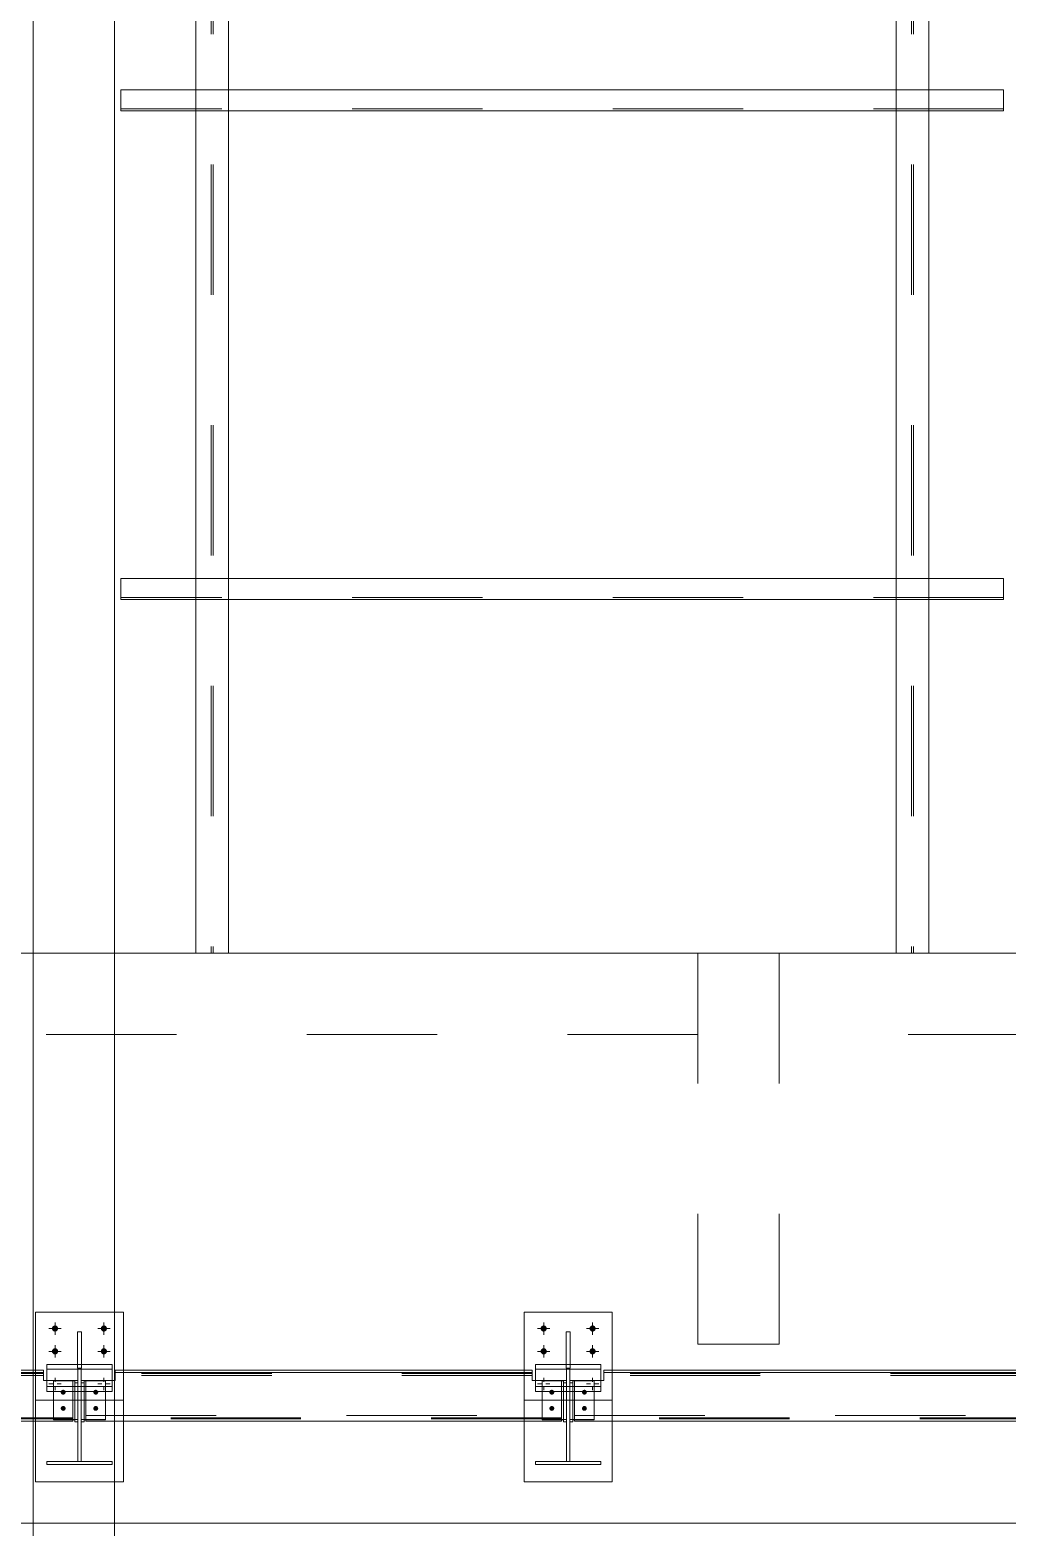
# Model space of a CAD drawing. Header units: millimetres. Extents: x 652937 to 1670132, y 1473552 to 2851037.
# Drawn here: x 663588.984 to 663591.984, y 1524459.982 to 1524464.577 of the extents above; entities that cross this region are included whole.
import ezdxf

# ---------------------------------------------------------------- set-up
doc = ezdxf.new("R2010")
doc.units = ezdxf.units.MM
doc.linetypes.add('XKITLINE00', pattern=[0])
doc.linetypes.add('XKITLINE02', pattern=[4, 2, -2])
for name, color, linetype, lineweight in [('Bolt', 7, 'Continuous', 0), ('Part', 7, 'Continuous', 0), ('S-GRID', 7, 'Continuous', 9)]:
    doc.layers.add(name, color=color, linetype=linetype, lineweight=lineweight)

# ---------------------------------------------------------------- blocks, each defined once
blk = doc.blocks.new('*A19991491')
at = {"layer": 'S-GRID', "color": 7, "linetype": 'XKITLINE00', "lineweight": 0}
for p, q in [((691.380443, 31.468115), (699.317943, 31.468115)), ((700.905443, 31.468115), (702.492943, 31.468115)), ((704.080443, 31.468115), (712.017943, 31.468115))]:
    blk.add_line(p, q, dxfattribs=at)
blk = doc.blocks.new('*A20001492')
at = {"layer": 'Part', "color": 7, "linetype": 'XKITLINE00', "lineweight": 0}
for p, q in [((694.159217, 31.468115), (716.152661, 31.468115)), ((694.159217, 31.468115), (694.159217, 25.957098)), ((694.159217, 23.357098), (694.159217, 22.718115)), ((694.159217, 22.718115), (731.152682, 22.718115))]:
    blk.add_line(p, q, dxfattribs=at)
at = {"layer": 'Part', "color": 7, "linetype": 'XKITLINE02', "lineweight": 0}
for p, q in [((694.159227, 22.718115), (694.159227, 31.468115)), ((694.159217, 25.957098), (694.159217, 23.357098))]:
    blk.add_line(p, q, dxfattribs=at)
blk = doc.blocks.new('*A20011493')
at = {"layer": 'Part', "color": 7, "linetype": 'XKITLINE02', "lineweight": 0}
for p, q in [((694.254256, 37.218115), (694.254225, 37.218115)), ((694.254225, 37.218115), (694.254225, 36.893115)), ((694.254227, 36.923115), (694.254227, 37.218115)), ((694.254254, 36.923115), (694.254254, 37.218115)), ((707.804196, 36.893115), (707.804196, 37.218115)), ((707.804196, 37.218115), (707.804198, 37.218115)), ((707.804198, 37.218115), (707.804198, 36.923115)), ((707.804225, 36.923115), (707.804225, 37.218115)), ((694.254225, 36.893115), (694.254256, 36.893115)), ((707.804225, 36.923115), (694.254227, 36.923115)), ((707.804198, 36.923115), (707.804225, 36.923115))]:
    blk.add_line(p, q, dxfattribs=at)
at = {"layer": 'Part', "color": 7, "linetype": 'XKITLINE00', "lineweight": 0}
for p, q in [((694.254254, 37.218115), (707.804227, 37.218115)), ((694.254256, 37.218115), (694.254256, 36.893115)), ((707.804225, 37.218115), (707.804227, 37.218115)), ((707.804227, 37.218115), (707.804227, 36.893115)), ((694.254225, 36.893115), (707.804227, 36.893115)), ((707.804227, 36.893115), (707.804196, 36.893115))]:
    blk.add_line(p, q, dxfattribs=at)
blk = doc.blocks.new('*A20021494')
at = {"layer": 'Part', "color": 7, "linetype": 'XKITLINE00', "lineweight": 0}
for p, q in [((700.619213, 25.157076), (700.61919, 24.818481)), ((700.619213, 25.157076), (701.089209, 25.157076)), ((701.149209, 25.157076), (701.619213, 25.157076)), ((701.619213, 25.157076), (701.61919, 24.818481)), ((700.61919, 24.743127), (700.61919, 24.818481)), ((700.61919, 24.818481), (701.61919, 24.818481)), ((701.61919, 24.818481), (701.61919, 24.743128)), ((701.61919, 24.743128), (700.61919, 24.743127))]:
    blk.add_line(p, q, dxfattribs=at)
at = {"layer": 'Part', "color": 7, "linetype": 'XKITLINE02', "lineweight": 0}
for p, q in [((700.619213, 25.081723), (700.61919, 24.743127)), ((700.619213, 25.081723), (700.619213, 25.157076)), ((701.619213, 25.081723), (700.619213, 25.081723)), ((701.089209, 25.157076), (701.149209, 25.157076)), ((701.619213, 25.081723), (701.61919, 24.743128)), ((701.619213, 25.157076), (701.619213, 25.081723))]:
    blk.add_line(p, q, dxfattribs=at)
blk = doc.blocks.new('*A20031495')
at = {"layer": 'Part', "color": 7, "linetype": 'XKITLINE00', "lineweight": 0}
for p, q in [((700.61919, 23.618126), (700.61919, 23.668126)), ((700.619213, 23.668126), (700.61919, 23.668126)), ((700.61919, 23.668126), (701.61919, 23.668126)), ((701.619213, 23.668126), (701.61919, 23.668126)), ((701.61919, 23.668126), (701.61919, 23.618126)), ((700.619213, 23.618126), (700.61919, 23.618126)), ((701.61919, 23.618126), (700.61919, 23.618126)), ((701.619213, 23.618126), (701.61919, 23.618126))]:
    blk.add_line(p, q, dxfattribs=at)
at = {"layer": 'Part', "color": 7, "linetype": 'XKITLINE02', "lineweight": 0}
for p, q in [((700.619213, 23.618126), (700.619213, 23.668126)), ((701.61919, 23.668126), (701.619213, 23.668126)), ((701.619213, 23.668126), (701.619213, 23.618126)), ((701.619213, 23.618126), (701.61919, 23.618126))]:
    blk.add_line(p, q, dxfattribs=at)
blk = doc.blocks.new('*A20041496')
at = {"layer": 'Part', "color": 7, "linetype": 'XKITLINE00', "lineweight": 0}
for p, q in [((701.669207, 25.069122), (701.669205, 25.032985)), ((708.069207, 25.069122), (701.669207, 25.069122)), ((708.069205, 25.032985), (708.069207, 25.069122)), ((701.619196, 24.911457), (701.669205, 24.911457)), ((701.619196, 24.908566), (701.669205, 24.908566)), ((701.669205, 25.032985), (701.669205, 24.908566)), ((701.669205, 25.032985), (708.069205, 25.032985)), ((708.069205, 25.032985), (708.069205, 24.908566)), ((708.069205, 24.911457), (708.119196, 24.911457)), ((708.069205, 24.908566), (708.119196, 24.908566)), ((701.219205, 24.286475), (701.219205, 24.306957)), ((701.219205, 24.286475), (708.519223, 24.286475)), ((708.519223, 24.306957), (708.519223, 24.286475))]:
    blk.add_line(p, q, dxfattribs=at)
at = {"layer": 'Part', "color": 7, "linetype": 'XKITLINE02', "lineweight": 0}
for p, q in [((701.669207, 25.019355), (701.669207, 25.069122)), ((708.069207, 25.069122), (708.069207, 25.019355)), ((701.219205, 24.306957), (701.219205, 24.911457)), ((701.219205, 24.911457), (701.619196, 24.911457)), ((701.219205, 24.908566), (701.619196, 24.908566)), ((701.669205, 24.986108), (701.669207, 25.019355)), ((708.069205, 24.986108), (701.669205, 24.986108)), ((708.069207, 25.019355), (701.669207, 25.019355)), ((708.069207, 25.019355), (708.069205, 24.986108)), ((708.119196, 24.911457), (708.519223, 24.911457)), ((708.119196, 24.908566), (708.519223, 24.908566)), ((708.519223, 24.911457), (708.519223, 24.306957)), ((701.219205, 24.339133), (701.219207, 24.37238)), ((701.219207, 24.37238), (701.219207, 24.322613)), ((701.219207, 24.37238), (708.519226, 24.37238)), ((708.519226, 24.37238), (708.519223, 24.339133)), ((708.519226, 24.322613), (708.519226, 24.37238)), ((708.519223, 24.339133), (701.219205, 24.339133)), ((701.219207, 24.322613), (701.219205, 24.286475)), ((708.519226, 24.322613), (701.219207, 24.322613)), ((708.519223, 24.286475), (708.519226, 24.322613))]:
    blk.add_line(p, q, dxfattribs=at)
blk = doc.blocks.new('*A20051497')
at = {"layer": 'Part', "color": 7, "linetype": 'XKITLINE02', "lineweight": 0}
for p, q in [((701.144209, 24.872364), (701.144211, 24.908501)), ((701.144209, 24.275156), (701.144209, 24.872364)), ((701.144209, 24.872364), (701.189209, 24.872364)), ((701.144211, 24.311294), (701.144211, 24.908501)), ((701.519211, 24.908501), (701.144211, 24.908501)), ((701.189209, 24.872364), (701.189211, 24.904165)), ((701.189209, 24.872364), (701.189209, 24.743128)), ((701.189211, 24.306957), (701.189211, 24.904165)), ((701.189211, 24.904165), (701.519211, 24.904165)), ((701.519211, 24.743128), (701.519211, 24.908501)), ((701.144209, 24.275156), (701.144211, 24.311294)), ((701.144211, 24.311294), (701.519211, 24.311294)), ((701.189211, 24.306957), (701.189209, 24.275156)), ((701.519211, 24.311294), (701.519211, 24.306957))]:
    blk.add_line(p, q, dxfattribs=at)
at = {"layer": 'Part', "color": 7, "linetype": 'XKITLINE00', "lineweight": 0}
for p, q in [((701.189209, 24.743128), (701.189209, 24.275156)), ((701.519211, 24.743128), (701.519211, 24.306957)), ((701.189209, 24.275156), (701.144209, 24.275156)), ((701.519211, 24.306957), (701.189211, 24.306957))]:
    blk.add_line(p, q, dxfattribs=at)
blk = doc.blocks.new('*A20061498')
at = {"layer": 'Bolt'}
for points in [[(700.698, 25.716), (700.7, 25.725), (700.705, 25.733), (700.711, 25.741), (700.718, 25.747), (700.726, 25.751), (700.735, 25.754), (700.744, 25.755), (700.754, 25.754), (700.762, 25.751), (700.771, 25.747), (700.778, 25.741), (700.784, 25.733), (700.788, 25.725), (700.791, 25.716), (700.792, 25.707), (700.791, 25.698), (700.788, 25.689), (700.784, 25.681), (700.778, 25.674), (700.771, 25.668), (700.762, 25.663), (700.754, 25.661), (700.744, 25.66), (700.735, 25.661), (700.726, 25.663), (700.718, 25.668), (700.711, 25.674), (700.705, 25.681), (700.7, 25.689), (700.698, 25.698), (700.697, 25.707)], [(701.448, 25.716), (701.45, 25.725), (701.455, 25.733), (701.461, 25.741), (701.468, 25.747), (701.476, 25.751), (701.485, 25.754), (701.494, 25.755), (701.504, 25.754), (701.512, 25.751), (701.521, 25.747), (701.528, 25.741), (701.534, 25.733), (701.538, 25.725), (701.541, 25.716), (701.542, 25.707), (701.541, 25.698), (701.538, 25.689), (701.534, 25.681), (701.528, 25.674), (701.521, 25.668), (701.512, 25.663), (701.504, 25.661), (701.494, 25.66), (701.485, 25.661), (701.476, 25.663), (701.468, 25.668), (701.461, 25.674), (701.455, 25.681), (701.45, 25.689), (701.448, 25.698), (701.447, 25.707)], [(700.698, 25.366), (700.7, 25.375), (700.705, 25.383), (700.711, 25.391), (700.718, 25.397), (700.726, 25.401), (700.735, 25.404), (700.744, 25.405), (700.754, 25.404), (700.762, 25.401), (700.771, 25.397), (700.778, 25.391), (700.784, 25.383), (700.788, 25.375), (700.791, 25.366), (700.792, 25.357), (700.791, 25.348), (700.788, 25.339), (700.784, 25.331), (700.778, 25.324), (700.771, 25.318), (700.762, 25.313), (700.754, 25.311), (700.744, 25.31), (700.735, 25.311), (700.726, 25.313), (700.718, 25.318), (700.711, 25.324), (700.705, 25.331), (700.7, 25.339), (700.698, 25.348), (700.697, 25.357)], [(701.448, 25.366), (701.45, 25.375), (701.455, 25.383), (701.461, 25.391), (701.468, 25.397), (701.476, 25.401), (701.485, 25.404), (701.494, 25.405), (701.504, 25.404), (701.512, 25.401), (701.521, 25.397), (701.528, 25.391), (701.534, 25.383), (701.538, 25.375), (701.541, 25.366), (701.542, 25.357), (701.541, 25.348), (701.538, 25.339), (701.534, 25.331), (701.528, 25.324), (701.521, 25.318), (701.512, 25.313), (701.504, 25.311), (701.494, 25.31), (701.485, 25.311), (701.476, 25.313), (701.468, 25.318), (701.461, 25.324), (701.455, 25.331), (701.45, 25.339), (701.448, 25.348), (701.447, 25.357)]]:
    blk.add_hatch(color=7, dxfattribs=at).paths.add_polyline_path(points, flags=17)
at = {"layer": 'Bolt', "color": 7, "linetype": 'XKITLINE00', "lineweight": 0}
for p, q in [((700.744, 25.612), (700.744, 25.802)), ((701.494, 25.612), (701.494, 25.802)), ((700.649, 25.707), (700.839, 25.707)), ((701.399, 25.707), (701.589, 25.707)), ((700.649, 25.357), (700.839, 25.357)), ((700.744, 25.262), (700.744, 25.452)), ((701.399, 25.357), (701.589, 25.357)), ((701.494, 25.262), (701.494, 25.452)), ((700.649, 24.857), (700.713, 24.857)), ((700.744, 24.952), (700.744, 24.889)), ((700.744, 24.762), (700.744, 24.825)), ((700.839, 24.857), (700.776, 24.857)), ((701.399, 24.857), (701.463, 24.857)), ((701.494, 24.952), (701.494, 24.889)), ((701.494, 24.762), (701.494, 24.825)), ((701.589, 24.857), (701.526, 24.857))]:
    blk.add_line(p, q, dxfattribs=at)
blk = doc.blocks.new('*A20071499')
at = {"layer": 'Part', "color": 7, "linetype": 'XKITLINE02', "lineweight": 0}
for p, q in [((700.44424, 25.957098), (701.79424, 25.957098)), ((700.44424, 24.607098), (700.44424, 25.957098)), ((700.44424, 24.607098), (700.44424, 25.957098)), ((701.79424, 25.957098), (701.79424, 24.607098)), ((701.79424, 24.607098), (701.79424, 25.957098)), ((701.79424, 24.607098), (700.44424, 24.607098))]:
    blk.add_line(p, q, dxfattribs=at)
blk = doc.blocks.new('*A20081500')
at = {"layer": 'Part', "color": 7, "linetype": 'XKITLINE00', "lineweight": 0}
for p, q in [((700.444233, 25.957098), (700.444234, 25.957098)), ((701.794233, 25.957098), (700.444233, 25.957098)), ((700.444233, 25.957098), (700.444233, 25.069122)), ((701.794234, 25.957098), (701.794233, 25.957098)), ((701.794233, 25.957098), (701.794233, 25.069122)), ((700.444233, 24.286475), (700.444233, 23.357098)), ((701.794233, 24.286475), (701.794233, 23.357098)), ((700.444234, 23.357098), (700.444233, 23.357098)), ((700.444233, 23.357098), (701.794233, 23.357098)), ((701.794234, 23.357098), (701.794233, 23.357098))]:
    blk.add_line(p, q, dxfattribs=at)
at = {"layer": 'Part', "color": 7, "linetype": 'XKITLINE02', "lineweight": 0}
for p, q in [((700.444234, 25.957098), (700.444234, 23.357098)), ((701.794234, 25.957098), (701.794234, 23.357098)), ((700.444233, 25.069122), (700.444233, 24.286475)), ((701.794233, 25.069122), (701.794233, 24.286475))]:
    blk.add_line(p, q, dxfattribs=at)
blk = doc.blocks.new('*A20091501')
at = {"layer": 'Part', "color": 7, "linetype": 'XKITLINE02', "lineweight": 0}
for p, q in [((688.109236, 31.468115), (688.109227, 31.468115)), ((688.109227, 31.468115), (703.109236, 31.468115)), ((688.109227, 30.218115), (688.109227, 31.468115)), ((703.109227, 31.468115), (703.109227, 30.218115)), ((703.109227, 30.218115), (688.109227, 30.218115)), ((703.109227, 30.218115), (703.109236, 30.218115))]:
    blk.add_line(p, q, dxfattribs=at)
blk = doc.blocks.new('*A20321524')
at = {"layer": 'Part', "color": 7, "linetype": 'XKITLINE02', "lineweight": 0}
for p, q in [((706.1542, 63.568115), (706.1542, 31.468115)), ((706.389197, 63.568115), (706.389197, 31.468115)), ((706.3892, 63.568115), (706.3892, 31.468115)), ((706.419197, 63.568115), (706.419197, 31.468115)), ((706.4192, 63.568115), (706.4192, 31.468115)), ((706.6542, 31.468115), (706.6542, 63.568115)), ((706.154197, 44.718115), (706.154197, 44.393115)), ((706.654197, 44.718115), (706.654197, 44.393115)), ((706.154197, 37.218115), (706.154197, 36.893115)), ((706.654197, 37.218115), (706.654197, 36.893115)), ((706.154197, 31.468115), (706.6542, 31.468115))]:
    blk.add_line(p, q, dxfattribs=at)
at = {"layer": 'Part', "color": 7, "linetype": 'XKITLINE00', "lineweight": 0}
for p, q in [((706.154197, 51.893115), (706.154197, 44.718115)), ((706.654197, 51.893115), (706.654197, 44.718115)), ((706.154197, 44.393115), (706.154197, 37.218115)), ((706.654197, 44.393115), (706.654197, 37.218115)), ((706.154197, 36.893115), (706.154197, 31.468115)), ((706.654197, 36.893115), (706.654197, 31.468115))]:
    blk.add_line(p, q, dxfattribs=at)
blk = doc.blocks.new('*A20331525')
at = {"layer": 'Part', "color": 7, "linetype": 'XKITLINE02', "lineweight": 0}
for p, q in [((695.404212, 63.568115), (695.404213, 31.468115)), ((695.63921, 63.568115), (695.63921, 31.468115)), ((695.639212, 63.568115), (695.639212, 31.468115)), ((695.66921, 63.568115), (695.66921, 31.468115)), ((695.669212, 63.568115), (695.669212, 31.468115)), ((695.904213, 31.468115), (695.904212, 63.568115)), ((695.404209, 44.718115), (695.404209, 44.393115)), ((695.904209, 44.718115), (695.904209, 44.393115)), ((695.404209, 37.218115), (695.404209, 36.893115)), ((695.904209, 37.218115), (695.904209, 36.893115)), ((695.404209, 31.468115), (695.904213, 31.468115))]:
    blk.add_line(p, q, dxfattribs=at)
at = {"layer": 'Part', "color": 7, "linetype": 'XKITLINE00', "lineweight": 0}
for p, q in [((695.404209, 51.893115), (695.404209, 44.718115)), ((695.904209, 51.893115), (695.904209, 44.718115)), ((695.404209, 44.393115), (695.404209, 37.218115)), ((695.904209, 44.393115), (695.904209, 37.218115)), ((695.404209, 36.893115), (695.404209, 31.468115)), ((695.904209, 36.893115), (695.904209, 31.468115))]:
    blk.add_line(p, q, dxfattribs=at)
blk = doc.blocks.new('*A20381530')
at = {"layer": 'Part', "color": 7, "linetype": 'XKITLINE00', "lineweight": 0}
for p, q in [((692.909217, 31.468115), (692.909217, 47.968115)), ((692.909217, 47.968115), (694.159217, 47.968115)), ((694.15923, 47.968115), (694.159217, 47.968115)), ((694.159217, 47.968115), (694.159217, 31.468115)), ((694.159217, 31.468115), (692.909217, 31.468115)), ((694.15923, 31.468115), (694.159217, 31.468115))]:
    blk.add_line(p, q, dxfattribs=at)
at = {"layer": 'Part', "color": 7, "linetype": 'XKITLINE02', "lineweight": 0}
for p, q in [((692.90923, 31.468115), (692.90923, 47.968115)), ((694.15923, 31.468115), (694.15923, 47.968115))]:
    blk.add_line(p, q, dxfattribs=at)
blk = doc.blocks.new('*A20421534')
at = {"layer": 'Part', "color": 7, "linetype": 'XKITLINE02', "lineweight": 0}
for p, q in [((694.254256, 44.718115), (694.254225, 44.718115)), ((694.254225, 44.718115), (694.254225, 44.393115)), ((694.254227, 44.423115), (694.254227, 44.718115)), ((694.254254, 44.423115), (694.254254, 44.718115)), ((707.804196, 44.393115), (707.804196, 44.718115)), ((707.804196, 44.718115), (707.804198, 44.718115)), ((707.804198, 44.718115), (707.804198, 44.423115)), ((707.804225, 44.423115), (707.804225, 44.718115)), ((694.254225, 44.393115), (694.254256, 44.393115)), ((707.804225, 44.423115), (694.254227, 44.423115)), ((707.804198, 44.423115), (707.804225, 44.423115))]:
    blk.add_line(p, q, dxfattribs=at)
at = {"layer": 'Part', "color": 7, "linetype": 'XKITLINE00', "lineweight": 0}
for p, q in [((694.254254, 44.718115), (707.804227, 44.718115)), ((694.254256, 44.718115), (694.254256, 44.393115)), ((707.804225, 44.718115), (707.804227, 44.718115)), ((707.804227, 44.718115), (707.804227, 44.393115)), ((694.254225, 44.393115), (707.804227, 44.393115)), ((707.804227, 44.393115), (707.804196, 44.393115))]:
    blk.add_line(p, q, dxfattribs=at)
blk = doc.blocks.new('*A21571648')
at = {"layer": 'Part', "color": 7, "linetype": 'XKITLINE00', "lineweight": 0}
for p, q in [((664.159217, 31.468115), (694.159217, 31.468115)), ((694.159227, 31.468115), (694.159217, 31.468115)), ((694.159217, 31.468115), (694.159217, 25.957098)), ((694.159217, 23.357098), (694.159217, 22.718115)), ((694.159217, 22.718115), (664.159217, 22.718115)), ((694.159217, 22.718115), (694.159227, 22.718115))]:
    blk.add_line(p, q, dxfattribs=at)
at = {"layer": 'Part', "color": 7, "linetype": 'XKITLINE02', "lineweight": 0}
for p, q in [((694.159217, 31.468115), (694.159227, 31.468115)), ((694.159227, 22.718115), (694.159227, 31.468115)), ((694.159217, 25.957098), (694.159217, 23.357098)), ((694.159217, 22.718115), (694.159227, 22.718115))]:
    blk.add_line(p, q, dxfattribs=at)
blk = doc.blocks.new('*A21581649')
at = {"layer": 'Part', "color": 7, "linetype": 'XKITLINE00', "lineweight": 0}
for p, q in [((692.909217, 31.468115), (694.15923, 31.468115)), ((692.909217, 31.468115), (692.909217, 25.069122)), ((694.159217, 31.468115), (694.159217, 25.957098)), ((692.909217, 24.286475), (692.909217, 8.791279)), ((694.159217, 23.357098), (694.159217, 8.791279))]:
    blk.add_line(p, q, dxfattribs=at)
at = {"layer": 'Part', "color": 7, "linetype": 'XKITLINE02', "lineweight": 0}
for p, q in [((692.90923, 31.468115), (692.90923, 8.791279)), ((694.15923, 31.468115), (694.15923, 8.791279)), ((694.159217, 25.957098), (694.159217, 23.357098)), ((692.909217, 25.069122), (692.909217, 24.286475))]:
    blk.add_line(p, q, dxfattribs=at)
blk = doc.blocks.new('*A21601651')
at = {"layer": 'Part', "color": 7, "linetype": 'XKITLINE00', "lineweight": 0}
for p, q in [((701.089209, 25.096892), (701.08921, 25.657073)), ((701.14921, 25.657073), (701.08921, 25.657073)), ((701.14921, 25.657073), (701.149209, 25.096892)), ((701.149213, 25.657073), (701.14921, 25.657073)), ((701.149209, 25.096892), (701.089209, 25.096892))]:
    blk.add_line(p, q, dxfattribs=at)
at = {"layer": 'Part', "color": 7, "linetype": 'XKITLINE02', "lineweight": 0}
for p, q in [((701.089213, 25.657073), (701.089213, 25.157073)), ((701.14921, 25.657073), (701.149213, 25.657073)), ((701.149213, 25.157073), (701.149213, 25.657073)), ((701.089213, 25.157073), (701.089209, 25.096892)), ((701.149213, 25.157073), (701.089213, 25.157073)), ((701.149209, 25.096892), (701.149213, 25.157073))]:
    blk.add_line(p, q, dxfattribs=at)
blk = doc.blocks.new('*A21611652')
at = {"layer": 'Part', "color": 7, "linetype": 'XKITLINE00', "lineweight": 0}
for p, q in [((693.119213, 25.157076), (693.11919, 24.818476)), ((693.119213, 25.157076), (693.589209, 25.157076)), ((693.649209, 25.157076), (694.119213, 25.157076)), ((694.119213, 25.157076), (694.11919, 24.818477)), ((693.11919, 24.818476), (694.11919, 24.818477)), ((693.11919, 24.743123), (693.11919, 24.818476)), ((694.11919, 24.818477), (694.11919, 24.743123)), ((694.11919, 24.743123), (693.11919, 24.743123))]:
    blk.add_line(p, q, dxfattribs=at)
at = {"layer": 'Part', "color": 7, "linetype": 'XKITLINE02', "lineweight": 0}
for p, q in [((693.119213, 25.081723), (693.11919, 24.743123)), ((693.119213, 25.081723), (693.119213, 25.157076)), ((694.119213, 25.081723), (693.119213, 25.081723)), ((693.589209, 25.157076), (693.649209, 25.157076)), ((694.119213, 25.081723), (694.11919, 24.743123)), ((694.119213, 25.157076), (694.119213, 25.081723))]:
    blk.add_line(p, q, dxfattribs=at)
blk = doc.blocks.new('*A21621653')
at = {"layer": 'Part', "color": 7, "linetype": 'XKITLINE02', "lineweight": 0}
for p, q in [((693.594213, 25.08172), (693.59419, 24.743238)), ((693.594213, 25.08172), (693.594213, 23.668126)), ((693.644213, 25.08172), (693.594213, 25.08172)), ((693.644213, 25.08172), (693.64419, 24.743238)), ((693.644213, 23.668126), (693.644213, 25.08172)), ((693.64419, 23.668126), (693.644213, 23.668126))]:
    blk.add_line(p, q, dxfattribs=at)
at = {"layer": 'Part', "color": 7, "linetype": 'XKITLINE00', "lineweight": 0}
for p, q in [((693.59419, 23.668126), (693.59419, 24.743238)), ((693.59419, 24.743238), (693.64419, 24.743238)), ((693.64419, 24.743238), (693.64419, 23.668126)), ((693.64419, 23.668126), (693.59419, 23.668126)), ((693.644213, 23.668126), (693.64419, 23.668126))]:
    blk.add_line(p, q, dxfattribs=at)
blk = doc.blocks.new('*A21631654')
at = {"layer": 'Part', "color": 7, "linetype": 'XKITLINE00', "lineweight": 0}
for p, q in [((693.11919, 23.618126), (693.11919, 23.668126)), ((693.119213, 23.668126), (693.11919, 23.668126)), ((693.11919, 23.668126), (694.11919, 23.668126)), ((694.119213, 23.668126), (694.11919, 23.668126)), ((694.11919, 23.668126), (694.11919, 23.618126)), ((693.119213, 23.618126), (693.11919, 23.618126)), ((694.11919, 23.618126), (693.11919, 23.618126)), ((694.119213, 23.618126), (694.11919, 23.618126))]:
    blk.add_line(p, q, dxfattribs=at)
at = {"layer": 'Part', "color": 7, "linetype": 'XKITLINE02', "lineweight": 0}
for p, q in [((693.119213, 23.618126), (693.119213, 23.668126)), ((694.11919, 23.668126), (694.119213, 23.668126)), ((694.119213, 23.668126), (694.119213, 23.618126)), ((694.119213, 23.618126), (694.11919, 23.618126))]:
    blk.add_line(p, q, dxfattribs=at)
blk = doc.blocks.new('*A21641655')
at = {"layer": 'Part', "color": 7, "linetype": 'XKITLINE00', "lineweight": 0}
for p, q in [((694.169207, 25.069122), (694.169205, 25.032985)), ((700.569207, 25.069122), (694.169207, 25.069122)), ((700.569205, 25.032985), (700.569207, 25.069122)), ((694.119196, 24.911457), (694.169205, 24.911457)), ((694.119196, 24.908566), (694.169205, 24.908566)), ((694.169205, 25.032985), (694.169205, 24.908566)), ((694.169205, 25.032985), (700.569205, 25.032985)), ((700.569205, 25.032985), (700.569205, 24.908566)), ((700.569205, 24.911457), (700.619196, 24.911457)), ((700.569205, 24.908566), (700.619196, 24.908566)), ((693.719205, 24.286475), (693.719205, 24.306957)), ((693.719205, 24.286475), (701.019223, 24.286475)), ((701.019223, 24.306957), (701.019223, 24.286475))]:
    blk.add_line(p, q, dxfattribs=at)
at = {"layer": 'Part', "color": 7, "linetype": 'XKITLINE02', "lineweight": 0}
for p, q in [((694.169207, 25.019355), (694.169207, 25.069122)), ((700.569207, 25.069122), (700.569207, 25.019355)), ((693.719205, 24.306957), (693.719205, 24.911457)), ((693.719205, 24.911457), (694.119196, 24.911457)), ((693.719205, 24.908566), (694.119196, 24.908566)), ((694.169205, 24.986108), (694.169207, 25.019355)), ((700.569205, 24.986108), (694.169205, 24.986108)), ((700.569207, 25.019355), (694.169207, 25.019355)), ((700.569207, 25.019355), (700.569205, 24.986108)), ((700.619196, 24.911457), (701.019223, 24.911457)), ((700.619196, 24.908566), (701.019223, 24.908566)), ((701.019223, 24.911457), (701.019223, 24.306957)), ((693.719205, 24.339133), (693.719207, 24.37238)), ((693.719207, 24.37238), (693.719207, 24.322613)), ((693.719207, 24.37238), (701.019226, 24.37238)), ((701.019226, 24.37238), (701.019223, 24.339133)), ((701.019226, 24.322613), (701.019226, 24.37238)), ((701.019223, 24.339133), (693.719205, 24.339133)), ((693.719207, 24.322613), (693.719205, 24.286475)), ((701.019226, 24.322613), (693.719207, 24.322613)), ((701.019223, 24.286475), (701.019226, 24.322613))]:
    blk.add_line(p, q, dxfattribs=at)
blk = doc.blocks.new('*A21651656')
at = {"layer": 'Part', "color": 7, "linetype": 'XKITLINE00', "lineweight": 0}
for p, q in [((686.669207, 25.069122), (686.669205, 25.032985)), ((693.069207, 25.069122), (686.669207, 25.069122)), ((693.069205, 25.032985), (693.069207, 25.069122)), ((686.619196, 24.911457), (686.669205, 24.911457)), ((686.619196, 24.908566), (686.669205, 24.908566)), ((686.669205, 25.032985), (686.669205, 24.908566)), ((686.669205, 25.032985), (693.069205, 25.032985)), ((693.069205, 25.032985), (693.069205, 24.908566)), ((693.069205, 24.911457), (693.119196, 24.911457)), ((693.069205, 24.908566), (693.119196, 24.908566)), ((686.219205, 24.286475), (686.219205, 24.306957)), ((686.219205, 24.286475), (693.519223, 24.286475)), ((693.519223, 24.306957), (693.519223, 24.286475))]:
    blk.add_line(p, q, dxfattribs=at)
at = {"layer": 'Part', "color": 7, "linetype": 'XKITLINE02', "lineweight": 0}
for p, q in [((686.669207, 25.019355), (686.669207, 25.069122)), ((693.069207, 25.069122), (693.069207, 25.019355)), ((686.219205, 24.306957), (686.219205, 24.911457)), ((686.219205, 24.911457), (686.619196, 24.911457)), ((686.219205, 24.908566), (686.619196, 24.908566)), ((686.669205, 24.986108), (686.669207, 25.019355)), ((693.069205, 24.986108), (686.669205, 24.986108)), ((693.069207, 25.019355), (686.669207, 25.019355)), ((693.069207, 25.019355), (693.069205, 24.986108)), ((693.119196, 24.911457), (693.519223, 24.911457)), ((693.119196, 24.908566), (693.519223, 24.908566)), ((693.519223, 24.911457), (693.519223, 24.306957)), ((686.219205, 24.339133), (686.219207, 24.37238)), ((686.219207, 24.37238), (686.219207, 24.322613)), ((686.219207, 24.37238), (693.519226, 24.37238)), ((693.519226, 24.37238), (693.519223, 24.339133)), ((693.519226, 24.322613), (693.519226, 24.37238)), ((693.519223, 24.339133), (686.219205, 24.339133)), ((686.219207, 24.322613), (686.219205, 24.286475)), ((693.519226, 24.322613), (686.219207, 24.322613)), ((693.519223, 24.286475), (693.519226, 24.322613))]:
    blk.add_line(p, q, dxfattribs=at)
blk = doc.blocks.new('*A21661657')
at = {"layer": 'Bolt'}
for points in [[(693.877, 24.767), (693.884, 24.764), (693.89, 24.761), (693.896, 24.756), (693.9, 24.751), (693.904, 24.744), (693.906, 24.737), (693.907, 24.73), (693.906, 24.723), (693.904, 24.716), (693.9, 24.709), (693.896, 24.704), (693.89, 24.699), (693.884, 24.696), (693.877, 24.693), (693.869, 24.693), (693.862, 24.693), (693.855, 24.696), (693.848, 24.699), (693.843, 24.704), (693.838, 24.709), (693.835, 24.716), (693.832, 24.723), (693.832, 24.73), (693.832, 24.737), (693.835, 24.744), (693.838, 24.751), (693.843, 24.756), (693.848, 24.761), (693.855, 24.764), (693.862, 24.767), (693.869, 24.767)], [(693.877, 24.518), (693.884, 24.516), (693.89, 24.512), (693.896, 24.508), (693.9, 24.502), (693.904, 24.495), (693.906, 24.488), (693.907, 24.481), (693.906, 24.474), (693.904, 24.467), (693.9, 24.46), (693.896, 24.455), (693.89, 24.45), (693.884, 24.447), (693.877, 24.445), (693.869, 24.444), (693.862, 24.445), (693.855, 24.447), (693.848, 24.45), (693.843, 24.455), (693.838, 24.46), (693.835, 24.467), (693.832, 24.474), (693.832, 24.481), (693.832, 24.488), (693.835, 24.495), (693.838, 24.502), (693.843, 24.508), (693.848, 24.512), (693.855, 24.516), (693.862, 24.518), (693.869, 24.518)]]:
    blk.add_hatch(color=7, dxfattribs=at).paths.add_polyline_path(points, flags=17)
at = {"layer": 'Bolt', "color": 7, "linetype": 'XKITLINE00', "lineweight": 0}
for p, q in [((693.869, 24.726), (693.869, 24.749)), ((693.869, 24.477), (693.869, 24.5))]:
    blk.add_line(p, q, dxfattribs=at)
blk = doc.blocks.new('*A21671658')
at = {"layer": 'Bolt'}
for points in [[(693.377, 24.767), (693.384, 24.764), (693.39, 24.761), (693.396, 24.756), (693.4, 24.751), (693.404, 24.744), (693.406, 24.737), (693.407, 24.73), (693.406, 24.723), (693.404, 24.716), (693.4, 24.709), (693.396, 24.704), (693.39, 24.699), (693.384, 24.696), (693.377, 24.693), (693.369, 24.693), (693.362, 24.693), (693.355, 24.696), (693.348, 24.699), (693.343, 24.704), (693.338, 24.709), (693.335, 24.716), (693.332, 24.723), (693.332, 24.73), (693.332, 24.737), (693.335, 24.744), (693.338, 24.751), (693.343, 24.756), (693.348, 24.761), (693.355, 24.764), (693.362, 24.767), (693.369, 24.767)], [(693.377, 24.518), (693.384, 24.516), (693.39, 24.512), (693.396, 24.508), (693.4, 24.502), (693.404, 24.495), (693.406, 24.488), (693.407, 24.481), (693.406, 24.474), (693.404, 24.467), (693.4, 24.46), (693.396, 24.455), (693.39, 24.45), (693.384, 24.447), (693.377, 24.445), (693.369, 24.444), (693.362, 24.445), (693.355, 24.447), (693.348, 24.45), (693.343, 24.455), (693.338, 24.46), (693.335, 24.467), (693.332, 24.474), (693.332, 24.481), (693.332, 24.488), (693.335, 24.495), (693.338, 24.502), (693.343, 24.508), (693.348, 24.512), (693.355, 24.516), (693.362, 24.518), (693.369, 24.518)]]:
    blk.add_hatch(color=7, dxfattribs=at).paths.add_polyline_path(points, flags=17)
at = {"layer": 'Bolt', "color": 7, "linetype": 'XKITLINE00', "lineweight": 0}
for p, q in [((693.369, 24.726), (693.369, 24.749)), ((693.369, 24.477), (693.369, 24.5))]:
    blk.add_line(p, q, dxfattribs=at)
blk = doc.blocks.new('*A21681659')
at = {"layer": 'Bolt'}
for points in [[(693.198, 25.716), (693.2, 25.725), (693.205, 25.733), (693.211, 25.741), (693.218, 25.747), (693.226, 25.751), (693.235, 25.754), (693.244, 25.755), (693.254, 25.754), (693.262, 25.751), (693.271, 25.747), (693.278, 25.741), (693.284, 25.733), (693.288, 25.725), (693.291, 25.716), (693.292, 25.707), (693.291, 25.698), (693.288, 25.689), (693.284, 25.681), (693.278, 25.674), (693.271, 25.668), (693.262, 25.663), (693.254, 25.661), (693.244, 25.66), (693.235, 25.661), (693.226, 25.663), (693.218, 25.668), (693.211, 25.674), (693.205, 25.681), (693.2, 25.689), (693.198, 25.698), (693.197, 25.707)], [(693.948, 25.716), (693.95, 25.725), (693.955, 25.733), (693.961, 25.741), (693.968, 25.747), (693.976, 25.751), (693.985, 25.754), (693.994, 25.755), (694.004, 25.754), (694.012, 25.751), (694.021, 25.747), (694.028, 25.741), (694.034, 25.733), (694.038, 25.725), (694.041, 25.716), (694.042, 25.707), (694.041, 25.698), (694.038, 25.689), (694.034, 25.681), (694.028, 25.674), (694.021, 25.668), (694.012, 25.663), (694.004, 25.661), (693.994, 25.66), (693.985, 25.661), (693.976, 25.663), (693.968, 25.668), (693.961, 25.674), (693.955, 25.681), (693.95, 25.689), (693.948, 25.698), (693.947, 25.707)], [(693.198, 25.366), (693.2, 25.375), (693.205, 25.383), (693.211, 25.391), (693.218, 25.397), (693.226, 25.401), (693.235, 25.404), (693.244, 25.405), (693.254, 25.404), (693.262, 25.401), (693.271, 25.397), (693.278, 25.391), (693.284, 25.383), (693.288, 25.375), (693.291, 25.366), (693.292, 25.357), (693.291, 25.348), (693.288, 25.339), (693.284, 25.331), (693.278, 25.324), (693.271, 25.318), (693.262, 25.313), (693.254, 25.311), (693.244, 25.31), (693.235, 25.311), (693.226, 25.313), (693.218, 25.318), (693.211, 25.324), (693.205, 25.331), (693.2, 25.339), (693.198, 25.348), (693.197, 25.357)], [(693.948, 25.366), (693.95, 25.375), (693.955, 25.383), (693.961, 25.391), (693.968, 25.397), (693.976, 25.401), (693.985, 25.404), (693.994, 25.405), (694.004, 25.404), (694.012, 25.401), (694.021, 25.397), (694.028, 25.391), (694.034, 25.383), (694.038, 25.375), (694.041, 25.366), (694.042, 25.357), (694.041, 25.348), (694.038, 25.339), (694.034, 25.331), (694.028, 25.324), (694.021, 25.318), (694.012, 25.313), (694.004, 25.311), (693.994, 25.31), (693.985, 25.311), (693.976, 25.313), (693.968, 25.318), (693.961, 25.324), (693.955, 25.331), (693.95, 25.339), (693.948, 25.348), (693.947, 25.357)]]:
    blk.add_hatch(color=7, dxfattribs=at).paths.add_polyline_path(points, flags=17)
at = {"layer": 'Bolt', "color": 7, "linetype": 'XKITLINE00', "lineweight": 0}
for p, q in [((693.244, 25.612), (693.244, 25.802)), ((693.994, 25.612), (693.994, 25.802)), ((693.149, 25.707), (693.339, 25.707)), ((693.899, 25.707), (694.089, 25.707)), ((693.149, 25.357), (693.339, 25.357)), ((693.244, 25.262), (693.244, 25.452)), ((693.899, 25.357), (694.089, 25.357)), ((693.994, 25.262), (693.994, 25.452)), ((693.149, 24.857), (693.213, 24.857)), ((693.244, 24.952), (693.244, 24.889)), ((693.244, 24.762), (693.244, 24.825)), ((693.339, 24.857), (693.276, 24.857)), ((693.899, 24.857), (693.963, 24.857)), ((693.994, 24.952), (693.994, 24.889)), ((693.994, 24.762), (693.994, 24.825)), ((694.089, 24.857), (694.026, 24.857))]:
    blk.add_line(p, q, dxfattribs=at)
blk = doc.blocks.new('*A21691660')
at = {"layer": 'Part', "color": 7, "linetype": 'XKITLINE02', "lineweight": 0}
for p, q in [((693.644209, 24.872364), (693.644211, 24.908501)), ((693.644209, 24.275156), (693.644209, 24.872364)), ((693.644209, 24.872364), (693.689209, 24.872364)), ((693.644211, 24.311294), (693.644211, 24.908501)), ((694.019211, 24.908501), (693.644211, 24.908501)), ((693.689209, 24.872364), (693.689211, 24.904165)), ((693.689209, 24.872364), (693.689209, 24.743123)), ((693.689211, 24.306957), (693.689211, 24.904165)), ((693.689211, 24.904165), (694.019211, 24.904165)), ((694.019211, 24.743123), (694.019211, 24.908501)), ((693.644209, 24.275156), (693.644211, 24.311294)), ((693.644211, 24.311294), (694.019211, 24.311294)), ((693.689211, 24.306957), (693.689209, 24.275156)), ((694.019211, 24.311294), (694.019211, 24.306957))]:
    blk.add_line(p, q, dxfattribs=at)
at = {"layer": 'Part', "color": 7, "linetype": 'XKITLINE00', "lineweight": 0}
for p, q in [((693.689209, 24.743123), (693.689209, 24.275156)), ((694.019211, 24.743123), (694.019211, 24.306957)), ((693.689209, 24.275156), (693.644209, 24.275156)), ((694.019211, 24.306957), (693.689211, 24.306957))]:
    blk.add_line(p, q, dxfattribs=at)
blk = doc.blocks.new('*A21701661')
at = {"layer": 'Part', "color": 7, "linetype": 'XKITLINE02', "lineweight": 0}
for p, q in [((693.219205, 24.908501), (693.219204, 24.904165)), ((693.219205, 24.908501), (693.219204, 24.743123)), ((693.219204, 24.904165), (693.549204, 24.904165)), ((693.594205, 24.908501), (693.219205, 24.908501)), ((693.549204, 24.904165), (693.549202, 24.872364)), ((693.549202, 24.872364), (693.594202, 24.872364)), ((693.549202, 24.872364), (693.549202, 24.743123)), ((693.549204, 24.904165), (693.549205, 24.306957)), ((693.594202, 24.872364), (693.594205, 24.908501)), ((693.594202, 24.872364), (693.594203, 24.275156)), ((693.594205, 24.908501), (693.594205, 24.311294)), ((693.219205, 24.311294), (693.594205, 24.311294)), ((693.549203, 24.275156), (693.549205, 24.306957)), ((693.594203, 24.275156), (693.594205, 24.311294))]:
    blk.add_line(p, q, dxfattribs=at)
at = {"layer": 'Part', "color": 7, "linetype": 'XKITLINE00', "lineweight": 0}
for p, q in [((693.219204, 24.743123), (693.219205, 24.306957)), ((693.549202, 24.743123), (693.549203, 24.275156)), ((693.549205, 24.306957), (693.219205, 24.306957)), ((693.594203, 24.275156), (693.549203, 24.275156))]:
    blk.add_line(p, q, dxfattribs=at)
blk = doc.blocks.new('*A21711662')
at = {"layer": 'Part', "color": 7, "linetype": 'XKITLINE02', "lineweight": 0}
for p, q in [((692.94424, 25.957098), (694.29424, 25.957098)), ((692.94424, 24.607098), (692.94424, 25.957098)), ((692.94424, 24.607098), (692.94424, 25.957098)), ((694.29424, 25.957098), (694.29424, 24.607098)), ((694.29424, 24.607098), (694.29424, 25.957098)), ((694.29424, 24.607098), (692.94424, 24.607098))]:
    blk.add_line(p, q, dxfattribs=at)
blk = doc.blocks.new('*A21721663')
at = {"layer": 'Part', "color": 7, "linetype": 'XKITLINE00', "lineweight": 0}
for p, q in [((693.589209, 25.096892), (693.58921, 25.657073)), ((693.64921, 25.657073), (693.58921, 25.657073)), ((693.64921, 25.657073), (693.649209, 25.096892)), ((693.649213, 25.657073), (693.64921, 25.657073)), ((693.649209, 25.096892), (693.589209, 25.096892))]:
    blk.add_line(p, q, dxfattribs=at)
at = {"layer": 'Part', "color": 7, "linetype": 'XKITLINE02', "lineweight": 0}
for p, q in [((693.589213, 25.657073), (693.589213, 25.157073)), ((693.64921, 25.657073), (693.649213, 25.657073)), ((693.649213, 25.157073), (693.649213, 25.657073)), ((693.589213, 25.157073), (693.589209, 25.096892)), ((693.649213, 25.157073), (693.589213, 25.157073)), ((693.649209, 25.096892), (693.649213, 25.157073))]:
    blk.add_line(p, q, dxfattribs=at)
blk = doc.blocks.new('*A21731664')
at = {"layer": 'Part', "color": 7, "linetype": 'XKITLINE00', "lineweight": 0}
for p, q in [((692.944233, 25.957098), (692.944234, 25.957098)), ((694.294233, 25.957098), (692.944233, 25.957098)), ((692.944233, 25.957098), (692.944233, 25.069122)), ((694.294234, 25.957098), (694.294233, 25.957098)), ((694.294233, 25.957098), (694.294233, 25.069122)), ((692.944233, 24.286475), (692.944233, 23.357098)), ((694.294233, 24.286475), (694.294233, 23.357098)), ((692.944234, 23.357098), (692.944233, 23.357098)), ((692.944233, 23.357098), (694.294233, 23.357098)), ((694.294234, 23.357098), (694.294233, 23.357098))]:
    blk.add_line(p, q, dxfattribs=at)
at = {"layer": 'Part', "color": 7, "linetype": 'XKITLINE02', "lineweight": 0}
for p, q in [((692.944234, 25.957098), (692.944234, 23.357098)), ((694.294234, 25.957098), (694.294234, 23.357098)), ((692.944233, 25.069122), (692.944233, 24.286475)), ((694.294233, 25.069122), (694.294233, 24.286475))]:
    blk.add_line(p, q, dxfattribs=at)
blk = doc.blocks.new('*A22121703')
at = {"layer": 'Part', "color": 7, "linetype": 'XKITLINE02', "lineweight": 0}
for p, q in [((701.094213, 25.08172), (701.09419, 24.743243)), ((701.094213, 25.08172), (701.094213, 23.668126)), ((701.144213, 25.08172), (701.094213, 25.08172)), ((701.144213, 25.08172), (701.14419, 24.743243)), ((701.144213, 23.668126), (701.144213, 25.08172)), ((701.14419, 23.668126), (701.144213, 23.668126))]:
    blk.add_line(p, q, dxfattribs=at)
at = {"layer": 'Part', "color": 7, "linetype": 'XKITLINE00', "lineweight": 0}
for p, q in [((701.09419, 23.668126), (701.09419, 24.743243)), ((701.09419, 24.743243), (701.14419, 24.743243)), ((701.14419, 24.743243), (701.14419, 23.668126)), ((701.14419, 23.668126), (701.09419, 23.668126)), ((701.144213, 23.668126), (701.14419, 23.668126))]:
    blk.add_line(p, q, dxfattribs=at)
blk = doc.blocks.new('*A22131704')
at = {"layer": 'Bolt'}
for points in [[(700.877, 24.767), (700.884, 24.764), (700.89, 24.761), (700.896, 24.756), (700.9, 24.751), (700.904, 24.744), (700.906, 24.737), (700.907, 24.73), (700.906, 24.723), (700.904, 24.716), (700.9, 24.709), (700.896, 24.704), (700.89, 24.699), (700.884, 24.696), (700.877, 24.693), (700.869, 24.693), (700.862, 24.693), (700.855, 24.696), (700.848, 24.699), (700.843, 24.704), (700.838, 24.709), (700.835, 24.716), (700.832, 24.723), (700.832, 24.73), (700.832, 24.737), (700.835, 24.744), (700.838, 24.751), (700.843, 24.756), (700.848, 24.761), (700.855, 24.764), (700.862, 24.767), (700.869, 24.767)], [(700.877, 24.518), (700.884, 24.516), (700.89, 24.512), (700.896, 24.508), (700.9, 24.502), (700.904, 24.495), (700.906, 24.488), (700.907, 24.481), (700.906, 24.474), (700.904, 24.467), (700.9, 24.46), (700.896, 24.455), (700.89, 24.45), (700.884, 24.447), (700.877, 24.445), (700.869, 24.444), (700.862, 24.445), (700.855, 24.447), (700.848, 24.45), (700.843, 24.455), (700.838, 24.46), (700.835, 24.467), (700.832, 24.474), (700.832, 24.481), (700.832, 24.488), (700.835, 24.495), (700.838, 24.502), (700.843, 24.508), (700.848, 24.512), (700.855, 24.516), (700.862, 24.518), (700.869, 24.518)]]:
    blk.add_hatch(color=7, dxfattribs=at).paths.add_polyline_path(points, flags=17)
at = {"layer": 'Bolt', "color": 7, "linetype": 'XKITLINE00', "lineweight": 0}
for p, q in [((700.869, 24.726), (700.869, 24.749)), ((700.869, 24.477), (700.869, 24.5))]:
    blk.add_line(p, q, dxfattribs=at)
blk = doc.blocks.new('*A22141705')
at = {"layer": 'Part', "color": 7, "linetype": 'XKITLINE02', "lineweight": 0}
for p, q in [((700.719205, 24.908501), (700.719204, 24.904165)), ((700.719205, 24.908501), (700.719204, 24.743127)), ((700.719204, 24.904165), (701.049204, 24.904165)), ((701.094205, 24.908501), (700.719205, 24.908501)), ((701.049204, 24.904165), (701.049202, 24.872364)), ((701.049202, 24.872364), (701.094202, 24.872364)), ((701.049202, 24.872364), (701.049202, 24.743128)), ((701.049204, 24.904165), (701.049205, 24.306957)), ((701.094202, 24.872364), (701.094205, 24.908501)), ((701.094202, 24.872364), (701.094203, 24.275156)), ((701.094205, 24.908501), (701.094205, 24.311294)), ((700.719205, 24.311294), (701.094205, 24.311294)), ((701.049203, 24.275156), (701.049205, 24.306957)), ((701.094203, 24.275156), (701.094205, 24.311294))]:
    blk.add_line(p, q, dxfattribs=at)
at = {"layer": 'Part', "color": 7, "linetype": 'XKITLINE00', "lineweight": 0}
for p, q in [((700.719204, 24.743127), (700.719205, 24.306957)), ((701.049202, 24.743128), (701.049203, 24.275156)), ((701.049205, 24.306957), (700.719205, 24.306957)), ((701.094203, 24.275156), (701.049203, 24.275156))]:
    blk.add_line(p, q, dxfattribs=at)
blk = doc.blocks.new('*A23331824')
at = {"layer": 'Bolt'}
for points in [[(701.377, 24.767), (701.384, 24.764), (701.39, 24.761), (701.396, 24.756), (701.4, 24.751), (701.404, 24.744), (701.406, 24.737), (701.407, 24.73), (701.406, 24.723), (701.404, 24.716), (701.4, 24.709), (701.396, 24.704), (701.39, 24.699), (701.384, 24.696), (701.377, 24.693), (701.369, 24.693), (701.362, 24.693), (701.355, 24.696), (701.348, 24.699), (701.343, 24.704), (701.338, 24.709), (701.335, 24.716), (701.332, 24.723), (701.332, 24.73), (701.332, 24.737), (701.335, 24.744), (701.338, 24.751), (701.343, 24.756), (701.348, 24.761), (701.355, 24.764), (701.362, 24.767), (701.369, 24.767)], [(701.377, 24.518), (701.384, 24.516), (701.39, 24.512), (701.396, 24.508), (701.4, 24.502), (701.404, 24.495), (701.406, 24.488), (701.407, 24.481), (701.406, 24.474), (701.404, 24.467), (701.4, 24.46), (701.396, 24.455), (701.39, 24.45), (701.384, 24.447), (701.377, 24.445), (701.369, 24.444), (701.362, 24.445), (701.355, 24.447), (701.348, 24.45), (701.343, 24.455), (701.338, 24.46), (701.335, 24.467), (701.332, 24.474), (701.332, 24.481), (701.332, 24.488), (701.335, 24.495), (701.338, 24.502), (701.343, 24.508), (701.348, 24.512), (701.355, 24.516), (701.362, 24.518), (701.369, 24.518)]]:
    blk.add_hatch(color=7, dxfattribs=at).paths.add_polyline_path(points, flags=17)
at = {"layer": 'Bolt', "color": 7, "linetype": 'XKITLINE00', "lineweight": 0}
for p, q in [((701.369, 24.726), (701.369, 24.749)), ((701.369, 24.477), (701.369, 24.5))]:
    blk.add_line(p, q, dxfattribs=at)
blk = doc.blocks.new('*A23341825')
at = {"layer": 'Part', "color": 7, "linetype": 'XKITLINE02', "lineweight": 0}
for p, q in [((704.359236, 31.468115), (704.359227, 31.468115)), ((704.359227, 31.468115), (724.339236, 31.468115)), ((704.359227, 30.218115), (704.359227, 31.468115)), ((724.339227, 31.468115), (724.339227, 30.218115)), ((724.339227, 30.218115), (704.359227, 30.218115)), ((724.339227, 30.218115), (724.339236, 30.218115))]:
    blk.add_line(p, q, dxfattribs=at)
blk = doc.blocks.new('*A23381829')
at = {"layer": 'Part', "color": 7, "linetype": 'XKITLINE02', "lineweight": 0}
for p, q in [((704.359236, 31.468115), (703.109227, 31.468115)), ((703.109227, 31.468115), (703.109227, 25.468115)), ((704.359227, 25.468115), (704.359227, 31.468115)), ((703.109227, 25.468115), (704.359236, 25.468115))]:
    blk.add_line(p, q, dxfattribs=at)
blk = doc.blocks.new('si11')
at = {"color": 7, "lineweight": 0, "xscale": 200, "yscale": 200, "zscale": 200}
for name in ['*A20331525', '*A20321524', '*A20381530', '*A20421534', '*A20011493', '*A19991491', '*A21571648', '*A20091501', '*A21581649', '*A20001492', '*A23381829', '*A23341825', '*A21711662', '*A21731664', '*A20071499', '*A20081500', '*A21681659', '*A20061498', '*A21721663', '*A21601651', '*A21651656', '*A21611652', '*A21621653', '*A21641655', '*A20021494', '*A22121703', '*A20041496', '*A21701661', '*A21671658', '*A21691660', '*A21661657', '*A22141705', '*A22131704', '*A20051497', '*A23331824', '*A21631654', '*A20031495']:
    blk.add_blockref(name, (-125633.2, 57033.4), dxfattribs=at)

msp = doc.modelspace()

# ---------------------------------------------------------------- block references
at = {"color": 7, "xscale": 0.001, "yscale": 0.001, "zscale": 0.001}
msp.add_blockref('si11', (663576.0456, 1524398.4161), dxfattribs=at)

doc.saveas('drawing.dxf')
